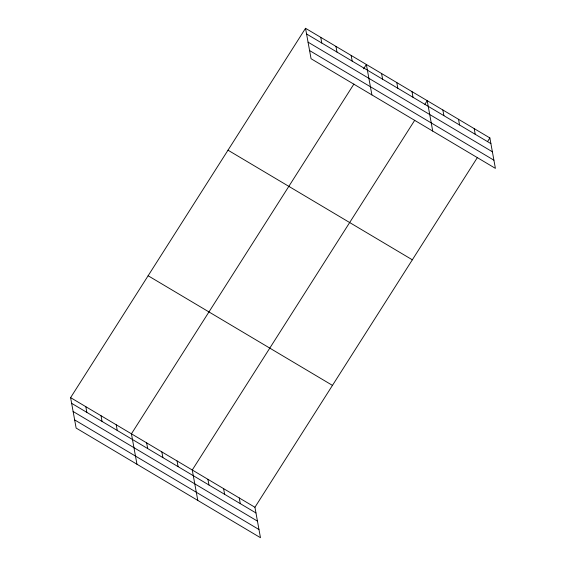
<?xml version="1.0" encoding="UTF-8"?>
<svg xmlns="http://www.w3.org/2000/svg" width="566" height="566" viewBox="0 0 566 566"><rect width="100%" height="100%" fill="white"/><g stroke="black" fill="none" stroke-linecap="round" stroke-linejoin="round"><path stroke-width="0.85" d="M477.407 157.518L254.933 507.27L260.466 537.7L76.134 428.066L70.601 397.636L305.534 28.3L489.866 137.934L495.399 168.364L311.067 58.73L305.534 28.3M353.906 84.065L131.432 433.818L136.965 464.247M363.598 68.833L366.365 64.482L371.897 94.904M414.737 120.247L192.263 469.999L197.789 500.422M424.889 104.286L427.196 100.656L432.721 131.086M487.559 141.564L489.866 137.934M306.574 33.988L490.899 143.623M308.053 42.153L492.385 151.787M309.581 50.565L493.913 160.199M228.006 150.181L412.338 259.815M148.129 275.755L332.461 385.389M70.601 397.636L254.933 507.27M71.634 403.332L255.966 512.959M73.12 411.489L257.452 521.123M74.648 419.901L258.98 529.535M474.202 128.616L475.235 134.305M458.531 119.299L459.564 124.987M442.86 109.974L443.9 115.669M411.984 91.614L413.024 97.302M396.78 82.565L397.813 88.261M381.576 73.523L382.609 79.212M351.161 55.433L352.194 61.121M335.949 46.391L336.982 52.079M320.745 37.342L321.778 43.037M239.262 497.953L240.302 503.641M223.598 488.635L224.631 494.323M207.927 479.317L208.96 485.005M177.052 460.95L178.085 466.639M161.848 451.909L162.881 457.597M146.636 442.86L147.676 448.555M116.228 424.776L117.261 430.464M101.017 415.727L102.05 421.415M85.813 406.685L86.846 412.373"/></g></svg>
